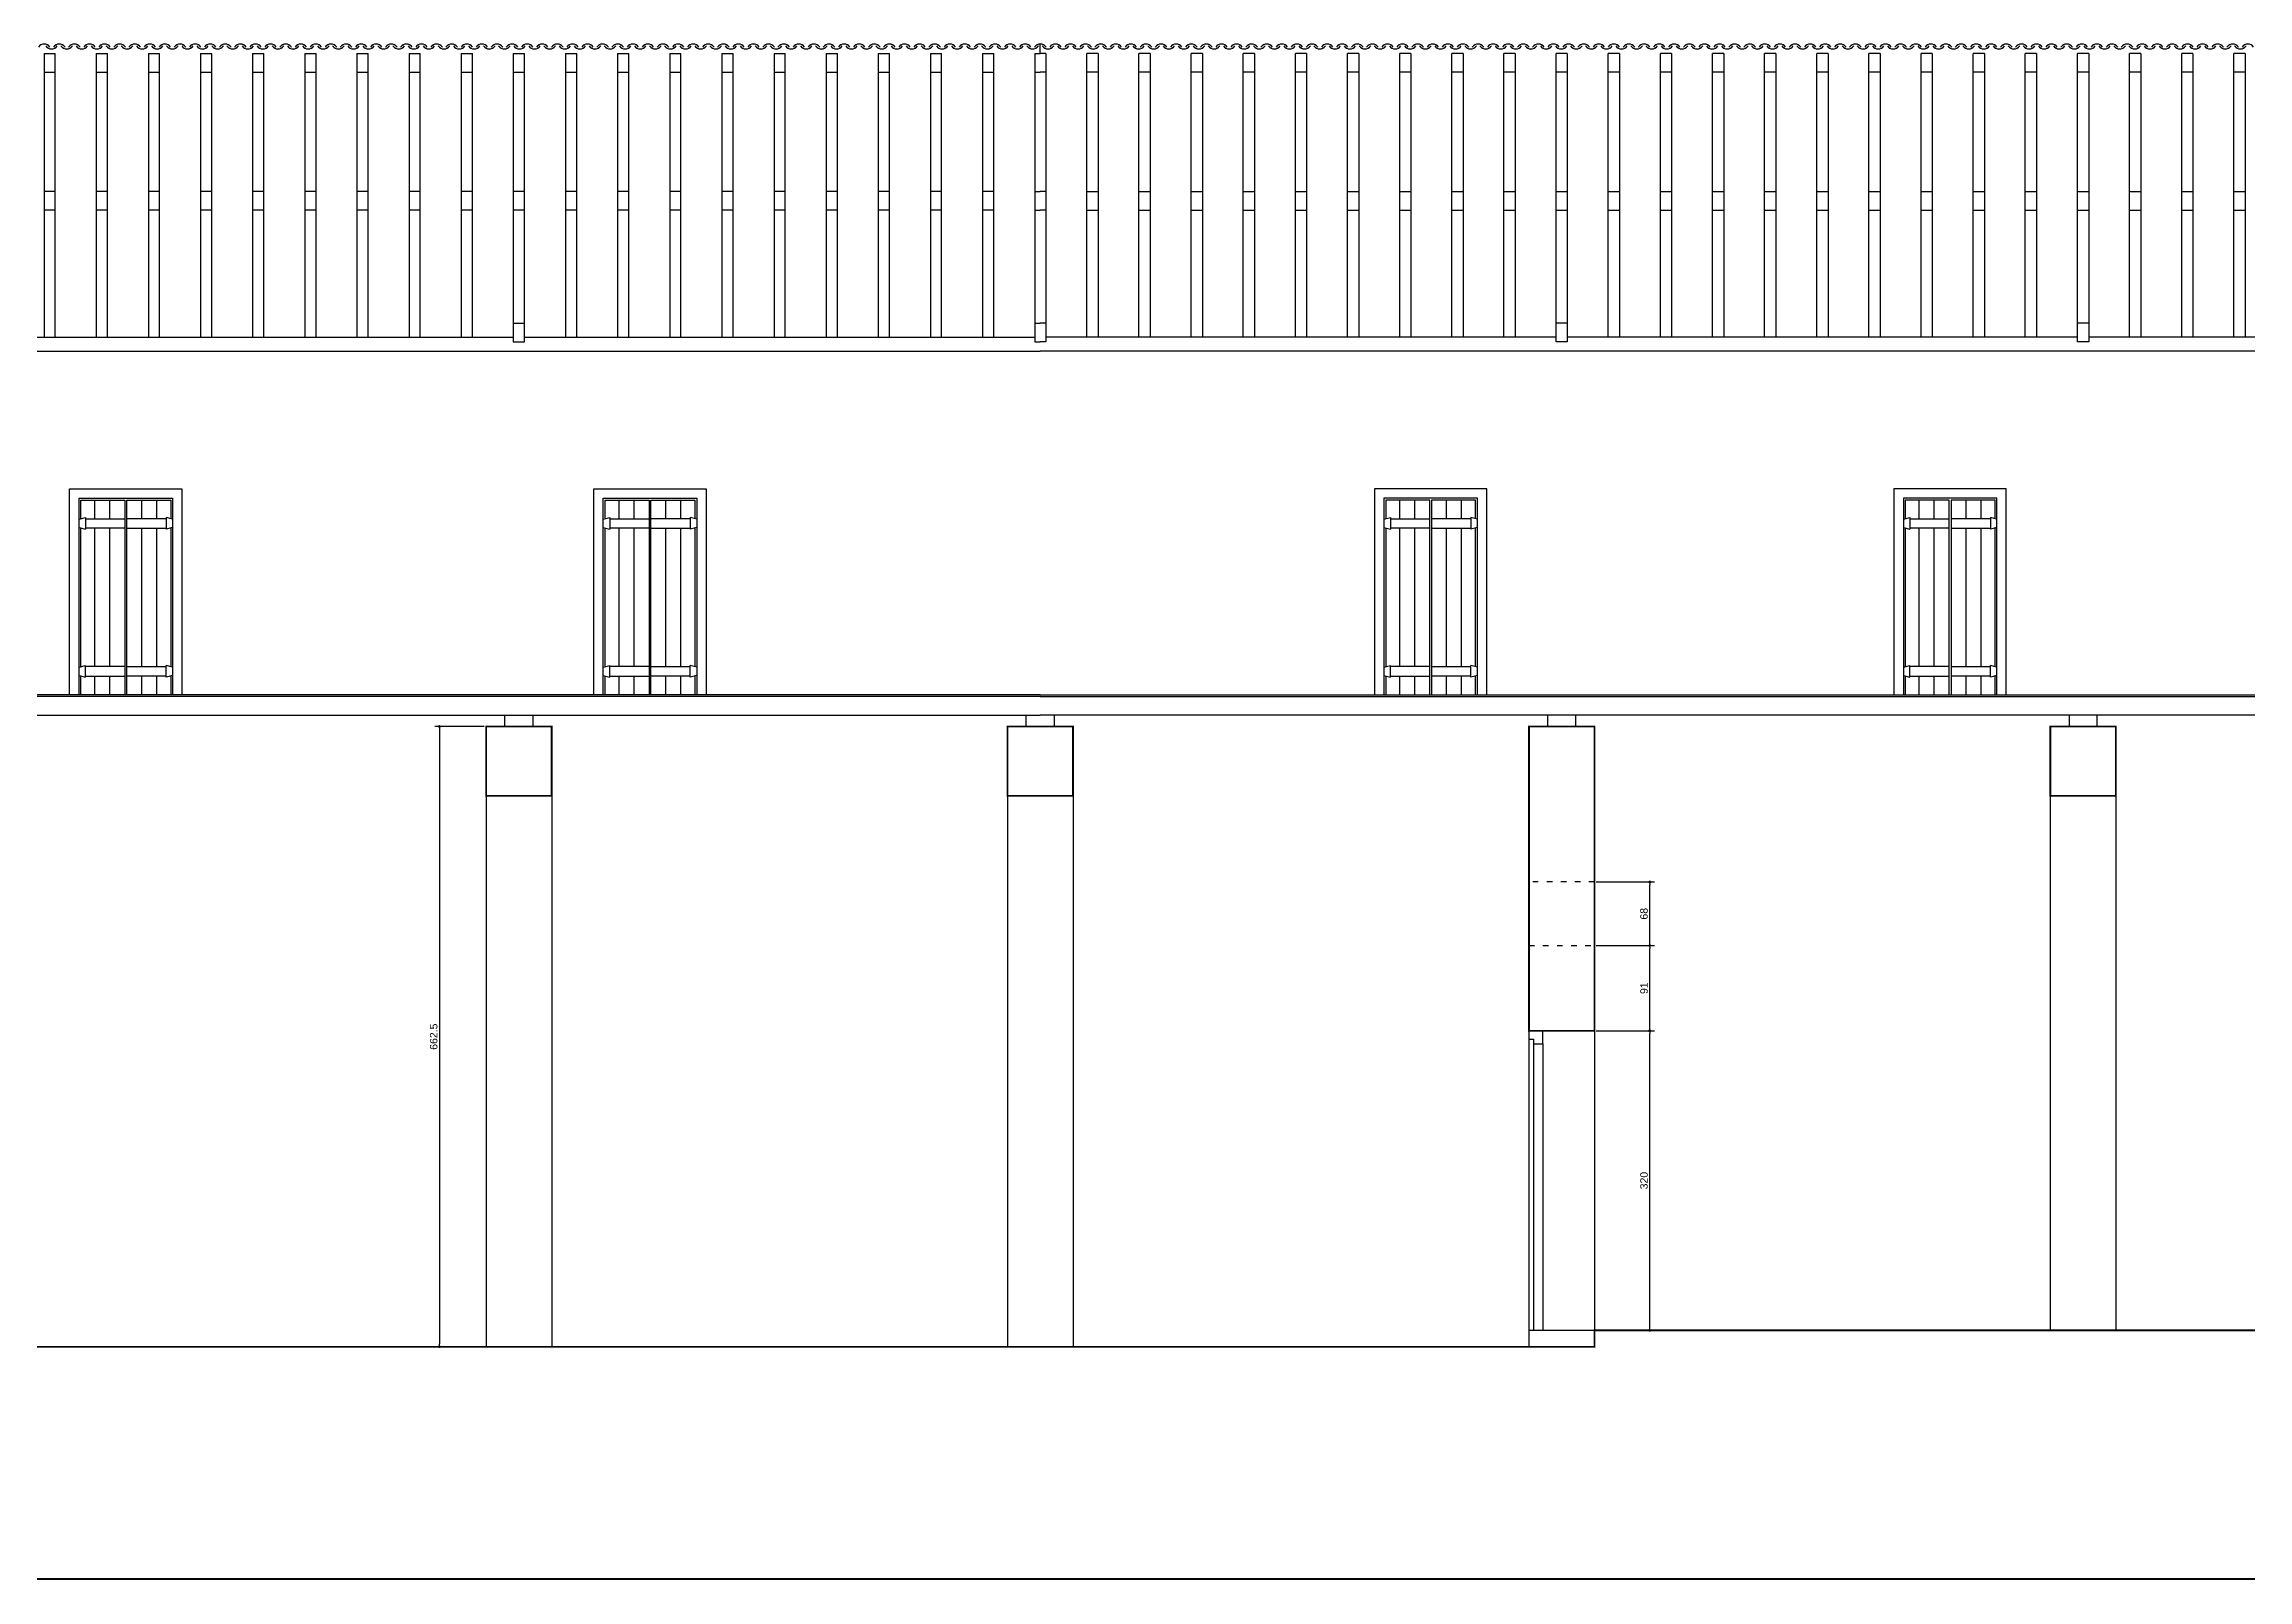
# Model space of a CAD drawing. Extents: x -6493 to 6606, y -1422 to 11651.
# Drawn here: x -3576 to -1222, y 6164 to 7804 of the extents above; entities that cross this region are included whole.
import ezdxf

# ---------------------------------------------------------------- set-up
doc = ezdxf.new("R2010")
doc.units = 0
doc.header["$PDMODE"] = 35
doc.linetypes.add('ACAD_ISO03W100', pattern=[30, 12, -18])
doc.layers.get('0').update_dxf_attribs({"linetype": 'CONTINUOUS'})
doc.layers.get('DEFPOINTS').update_dxf_attribs({"linetype": 'CONTINUOUS'})
for name, color, linetype in [('COTA', 7, 'CONTINUOUS'), ('PAREDE', 7, 'CONTINUOUS'), ('PAREDE_FINA', 7, 'CONTINUOUS')]:
    doc.layers.add(name, color=color, linetype=linetype)
doc.styles.add('TEXTO', font='ARIAL.TTF')
doc.dimstyles.new('COTA', dxfattribs={"dimtxt": 8, "dimasz": 3, "dimexe": 5, "dimexo": 2, "dimgap": 2, "dimtad": 1, "dimdec": 1, "dimdsep": 46, "dimtxsty": 'TEXTO', "dimblk1": 'DOT', "dimblk2": 'DOT', "dimsah": 1, "dimcen": 0, "dimclrd": 256, "dimclre": 256, "dimclrt": 256, "dimadec": 0, "dimazin": 0, "dimtfac": 1, "dimtdec": 4, "dimtmove": 0, "dimatfit": 3, "dimldrblk": 'DOT', "dimfxl": 1, "dimtolj": 1, "dimtzin": 0, "dimarcsym": 0})

# ---------------------------------------------------------------- blocks, each defined once
blk = doc.blocks.new('_DOT')
at = {"color": 0, "linetype": 'ByBlock'}
blk.add_line((-0.5, 0), (-1, 0), dxfattribs=at)
at = {"color": 0, "linetype": 'ByBlock', "const_width": 0.5}
blk.add_lwpolyline([(-0.25, 0, 1), (0.25, 0, 1)], format="xyb", close=True, dxfattribs=at)
blk = doc.blocks.new('*D316')
at = {"layer": 'COTA', "lineweight": -2}
for p, q in [((-3106, 7075.5), (-3158.9, 7075.5)), ((-3153.9, 7072.5), (-3153.9, 6416)), ((-3106, 6413), (-3158.9, 6413))]:
    blk.add_line(p, q, dxfattribs=at)
at = {"layer": 'DEFPOINTS', "color": 0}
for p in [(-3104, 7075.5), (-3153.9, 6413), (-3104, 6413)]:
    blk.add_point(p, dxfattribs=at)
at = {"layer": 'COTA', "lineweight": -2, "xscale": 3, "yscale": 3, "zscale": 3}
for p, rotation in [((-3153.9, 7075.5), 90), ((-3153.9, 6413), 270)]:
    blk.add_blockref('_DOT', p, dxfattribs=dict(at, rotation=rotation))
at = {"layer": 'COTA', "insert": (-3160, 6744.2), "char_height": 8, "attachment_point": 5, "rotation": 90, "style": 'TEXTO'}
blk.add_mtext('\\A1;662.5', dxfattribs=at)
blk = doc.blocks.new('*D329')
at = {"layer": 'COTA', "lineweight": -2}
for p, q in [((-1918, 6750.5), (-1855.9, 6750.5)), ((-1860.9, 6433.5), (-1860.9, 6747.5)), ((-1918, 6430.5), (-1855.9, 6430.5))]:
    blk.add_line(p, q, dxfattribs=at)
at = {"layer": 'DEFPOINTS', "color": 0}
for p in [(-1920, 6750.5), (-1860.9, 6750.5), (-1920, 6430.5)]:
    blk.add_point(p, dxfattribs=at)
at = {"layer": 'COTA', "lineweight": -2, "xscale": 3, "yscale": 3, "zscale": 3}
for p, rotation in [((-1860.9, 6750.5), 90), ((-1860.9, 6430.5), 270)]:
    blk.add_blockref('_DOT', p, dxfattribs=dict(at, rotation=rotation))
at = {"layer": 'COTA', "insert": (-1867, 6590.5), "char_height": 8, "attachment_point": 5, "rotation": 90, "style": 'TEXTO'}
blk.add_mtext('\\A1;320', dxfattribs=at)
blk = doc.blocks.new('*D330')
at = {"layer": 'COTA', "lineweight": -2}
for p, q in [((-1918, 6841.5), (-1855.9, 6841.5)), ((-1860.9, 6753.5), (-1860.9, 6838.5)), ((-1918, 6750.5), (-1855.9, 6750.5))]:
    blk.add_line(p, q, dxfattribs=at)
at = {"layer": 'DEFPOINTS', "color": 0}
for p in [(-1920, 6841.5), (-1860.9, 6841.5), (-1920, 6750.5)]:
    blk.add_point(p, dxfattribs=at)
at = {"layer": 'COTA', "lineweight": -2, "xscale": 3, "yscale": 3, "zscale": 3}
for p, rotation in [((-1860.9, 6841.5), 90), ((-1860.9, 6750.5), 270)]:
    blk.add_blockref('_DOT', p, dxfattribs=dict(at, rotation=rotation))
at = {"layer": 'COTA', "insert": (-1867, 6796), "char_height": 8, "attachment_point": 5, "rotation": 90, "style": 'TEXTO'}
blk.add_mtext('\\A1;91', dxfattribs=at)
blk = doc.blocks.new('*D331')
at = {"layer": 'COTA', "lineweight": -2}
for p, q in [((-1918, 6909.5), (-1855.9, 6909.5)), ((-1860.9, 6844.5), (-1860.9, 6906.5)), ((-1918, 6841.5), (-1855.9, 6841.5))]:
    blk.add_line(p, q, dxfattribs=at)
at = {"layer": 'DEFPOINTS', "color": 0}
for p in [(-1920, 6909.5), (-1860.9, 6909.5), (-1920, 6841.5)]:
    blk.add_point(p, dxfattribs=at)
at = {"layer": 'COTA', "lineweight": -2, "xscale": 3, "yscale": 3, "zscale": 3}
for p, rotation in [((-1860.9, 6909.5), 90), ((-1860.9, 6841.5), 270)]:
    blk.add_blockref('_DOT', p, dxfattribs=dict(at, rotation=rotation))
at = {"layer": 'COTA', "insert": (-1867, 6875.5), "char_height": 8, "attachment_point": 5, "rotation": 90, "style": 'TEXTO'}
blk.add_mtext('\\A1;68', dxfattribs=at)

msp = doc.modelspace()

# ---------------------------------------------------------------- linework, layer by layer
at = {"layer": 'PAREDE', "const_width": 2}
for points in [[(-3033.97, 7001.47), (-3103.97, 7001.47), (-3103.97, 7075.47), (-3033.97, 7075.47)], [(-1989.97, 6750.47), (-1919.97, 6750.47), (-1919.97, 7075.47), (-1989.97, 7075.47)], [(-1432.97, 7001.47), (-1362.97, 7001.47), (-1362.97, 7075.47), (-1432.97, 7075.47)]]:
    msp.add_lwpolyline(points, close=True, dxfattribs=at)
for points in [[(-2511.97, 7001.47), (-2546.97, 7001.47), (-2546.97, 7075.47), (-2511.97, 7075.47)], [(-2511.97, 7001.47), (-2476.97, 7001.47), (-2476.97, 7075.47), (-2511.97, 7075.47)], [(-2511.97, 6412.97), (-3590.97, 6412.97), (-3590.97, 6425.47), (-4704.97, 6425.47), (-4704.97, 6434.97), (-5261.97, 6434.97)]]:
    msp.add_lwpolyline(points, dxfattribs=at)
at = {"layer": 'PAREDE'}
for points in [[(-5903.97, 6746.97, 2, 2, 0), (-6111.14, 6746.97, 2, 2, 0), (-6111.14, 6164.94, 2, 2, 0), (-4818.97, 6164.94, 2, 2, 0), (1138.25, 6164.94, 2, 2, 0), (1138.25, 6550.55, 2, 2, 0), (1020.03, 6550.55, 0, 0, 0)], [(-2511.97, 6412.97, 2, 2, 0), (-1919.97, 6412.97, 2, 2, 0), (-1919.97, 6430.47, 2, 2, 0), (-318.97, 6430.47, 0, 0, 0)]]:
    msp.add_lwpolyline(points, format="xyseb", dxfattribs=at)
at = {"layer": 'PAREDE_FINA'}
for points in [[(-3576.27, 7794.47), (-3576.27, 7491.47)], [(-3576.27, 7794.47), (-3564.27, 7794.47)], [(-3564.27, 7491.47), (-3564.27, 7794.47)], [(-3520.57, 7794.47), (-3520.57, 7491.47)], [(-3520.57, 7794.47), (-3508.57, 7794.47)], [(-3508.57, 7491.47), (-3508.57, 7794.47)], [(-3464.87, 7794.47), (-3464.87, 7491.47)], [(-3464.87, 7794.47), (-3452.87, 7794.47)], [(-3452.87, 7491.47), (-3452.87, 7794.47)], [(-3409.17, 7794.47), (-3409.17, 7491.47)], [(-3409.17, 7794.47), (-3397.17, 7794.47)], [(-3397.17, 7491.47), (-3397.17, 7794.47)], [(-3353.47, 7794.47), (-3353.47, 7491.47)], [(-3353.47, 7794.47), (-3341.47, 7794.47)], [(-3341.47, 7491.47), (-3341.47, 7794.47)], [(-3297.77, 7794.47), (-3297.77, 7491.47)], [(-3297.77, 7794.47), (-3285.77, 7794.47)], [(-3285.77, 7491.47), (-3285.77, 7794.47)], [(-3242.07, 7794.47), (-3242.07, 7491.47)], [(-3242.07, 7794.47), (-3230.07, 7794.47)], [(-3230.07, 7491.47), (-3230.07, 7794.47)], [(-3186.37, 7794.47), (-3186.37, 7491.47)], [(-3186.37, 7794.47), (-3174.37, 7794.47)], [(-3174.37, 7491.47), (-3174.37, 7794.47)], [(-3130.67, 7794.47), (-3130.67, 7491.47)], [(-3130.67, 7794.47), (-3118.67, 7794.47)], [(-3118.67, 7491.47), (-3118.67, 7794.47)], [(-3074.97, 7794.47), (-3074.97, 7486.47)], [(-3074.97, 7794.47), (-3062.97, 7794.47)], [(-3062.97, 7486.47), (-3062.97, 7794.47)], [(-3019.27, 7794.47), (-3019.27, 7491.47)], [(-3019.27, 7794.47), (-3007.27, 7794.47)], [(-3007.27, 7491.47), (-3007.27, 7794.47)], [(-2963.57, 7794.47), (-2963.57, 7491.47)], [(-2963.57, 7794.47), (-2951.57, 7794.47)], [(-2951.57, 7491.47), (-2951.57, 7794.47)], [(-2907.87, 7794.47), (-2907.87, 7491.47)], [(-2907.87, 7794.47), (-2895.87, 7794.47)], [(-2895.87, 7491.47), (-2895.87, 7794.47)], [(-2852.17, 7794.47), (-2852.17, 7491.47)], [(-2852.17, 7794.47), (-2840.17, 7794.47)], [(-2840.17, 7491.47), (-2840.17, 7794.47)], [(-2796.47, 7794.47), (-2796.47, 7491.47)], [(-2796.47, 7794.47), (-2784.47, 7794.47)], [(-2784.47, 7491.47), (-2784.47, 7794.47)], [(-2740.77, 7794.47), (-2740.77, 7491.47)], [(-2740.77, 7794.47), (-2728.77, 7794.47)], [(-2728.77, 7491.47), (-2728.77, 7794.47)], [(-2685.07, 7794.47), (-2685.07, 7491.47)], [(-2685.07, 7794.47), (-2673.07, 7794.47)], [(-2673.07, 7491.47), (-2673.07, 7794.47)], [(-2629.37, 7794.47), (-2629.37, 7491.47)], [(-2629.37, 7794.47), (-2617.37, 7794.47)], [(-2617.37, 7491.47), (-2617.37, 7794.47)], [(-2573.67, 7794.47), (-2573.67, 7491.47)], [(-2573.67, 7794.47), (-2561.67, 7794.47)], [(-2561.67, 7491.47), (-2561.67, 7794.47)], [(-2517.97, 7794.47), (-2517.97, 7486.47)], [(-2517.97, 7794.47), (-2511.97, 7794.47)], [(-2511.97, 7794.47), (-2511.97, 7804.47)], [(-2511.97, 7794.47), (-2511.97, 7804.47)], [(-2505.97, 7794.47), (-2511.97, 7794.47)], [(-2505.97, 7794.47), (-2505.97, 7486.47)], [(-2462.27, 7491.47), (-2462.27, 7794.47)], [(-2450.27, 7794.47), (-2462.27, 7794.47)], [(-2450.27, 7794.47), (-2450.27, 7491.47)], [(-2406.57, 7491.47), (-2406.57, 7794.47)], [(-2394.57, 7794.47), (-2406.57, 7794.47)], [(-2394.57, 7794.47), (-2394.57, 7491.47)], [(-2350.87, 7491.47), (-2350.87, 7794.47)], [(-2338.87, 7794.47), (-2350.87, 7794.47)], [(-2338.87, 7794.47), (-2338.87, 7491.47)], [(-2295.17, 7491.47), (-2295.17, 7794.47)], [(-2283.17, 7794.47), (-2295.17, 7794.47)], [(-2283.17, 7794.47), (-2283.17, 7491.47)], [(-2239.47, 7491.47), (-2239.47, 7794.47)], [(-2227.47, 7794.47), (-2239.47, 7794.47)], [(-2227.47, 7794.47), (-2227.47, 7491.47)], [(-2183.77, 7491.47), (-2183.77, 7794.47)], [(-2171.77, 7794.47), (-2183.77, 7794.47)], [(-2171.77, 7794.47), (-2171.77, 7491.47)], [(-2128.07, 7491.47), (-2128.07, 7794.47)], [(-2116.07, 7794.47), (-2128.07, 7794.47)], [(-2116.07, 7794.47), (-2116.07, 7491.47)], [(-2072.37, 7491.47), (-2072.37, 7794.47)], [(-2060.37, 7794.47), (-2072.37, 7794.47)], [(-2060.37, 7794.47), (-2060.37, 7491.47)], [(-2016.67, 7491.47), (-2016.67, 7794.47)], [(-2004.67, 7794.47), (-2016.67, 7794.47)], [(-2004.67, 7794.47), (-2004.67, 7491.47)], [(-1960.97, 7486.47), (-1960.97, 7794.47)], [(-1948.97, 7794.47), (-1960.97, 7794.47)], [(-1948.97, 7794.47), (-1948.97, 7486.47)], [(-1905.27, 7491.47), (-1905.27, 7794.47)], [(-1893.27, 7794.47), (-1905.27, 7794.47)], [(-1893.27, 7794.47), (-1893.27, 7491.47)], [(-1849.57, 7491.47), (-1849.57, 7794.47)], [(-1837.57, 7794.47), (-1849.57, 7794.47)], [(-1837.57, 7794.47), (-1837.57, 7491.47)], [(-1781.87, 7794.47), (-1793.87, 7794.47)], [(-1793.87, 7491.47), (-1793.87, 7794.47)], [(-1781.87, 7794.47), (-1781.87, 7491.47)], [(-1738.17, 7491.47), (-1738.17, 7794.47)], [(-1726.17, 7794.47), (-1738.17, 7794.47)], [(-1726.17, 7794.47), (-1726.17, 7491.47)], [(-1682.47, 7491.47), (-1682.47, 7794.47)], [(-1670.47, 7794.47), (-1682.47, 7794.47)], [(-1670.47, 7794.47), (-1670.47, 7491.47)], [(-1626.77, 7491.47), (-1626.77, 7794.47)], [(-1614.77, 7794.47), (-1626.77, 7794.47)], [(-1614.77, 7794.47), (-1614.77, 7491.47)], [(-1571.07, 7491.47), (-1571.07, 7794.47)], [(-1559.07, 7794.47), (-1571.07, 7794.47)], [(-1559.07, 7794.47), (-1559.07, 7491.47)], [(-1515.37, 7491.47), (-1515.37, 7794.47)], [(-1503.37, 7794.47), (-1515.37, 7794.47)], [(-1503.37, 7794.47), (-1503.37, 7491.47)], [(-1459.67, 7491.47), (-1459.67, 7794.47)], [(-1447.67, 7794.47), (-1459.67, 7794.47)], [(-1447.67, 7794.47), (-1447.67, 7491.47)], [(-1403.97, 7486.47), (-1403.97, 7794.47)], [(-1391.97, 7794.47), (-1403.97, 7794.47)], [(-1391.97, 7794.47), (-1391.97, 7486.47)], [(-1348.27, 7491.47), (-1348.27, 7794.47)], [(-1336.27, 7794.47), (-1348.27, 7794.47)], [(-1336.27, 7794.47), (-1336.27, 7491.47)], [(-1292.57, 7491.47), (-1292.57, 7794.47)], [(-1280.57, 7794.47), (-1292.57, 7794.47)], [(-1280.57, 7794.47), (-1280.57, 7491.47)], [(-1236.87, 7491.47), (-1236.87, 7794.47)], [(-1224.87, 7794.47), (-1236.87, 7794.47)], [(-1224.87, 7794.47), (-1224.87, 7491.47)], [(-3576.27, 7774.47), (-3564.27, 7774.47)], [(-3520.57, 7774.47), (-3508.57, 7774.47)], [(-3464.87, 7774.47), (-3452.87, 7774.47)], [(-3409.17, 7774.47), (-3397.17, 7774.47)], [(-3353.47, 7774.47), (-3341.47, 7774.47)], [(-3297.77, 7774.47), (-3285.77, 7774.47)], [(-3242.07, 7774.47), (-3230.07, 7774.47)], [(-3186.37, 7774.47), (-3174.37, 7774.47)], [(-3130.67, 7774.47), (-3118.67, 7774.47)], [(-3074.97, 7774.47), (-3062.97, 7774.47)], [(-3019.27, 7774.47), (-3007.27, 7774.47)], [(-2963.57, 7774.47), (-2951.57, 7774.47)], [(-2907.87, 7774.47), (-2895.87, 7774.47)], [(-2852.17, 7774.47), (-2840.17, 7774.47)], [(-2796.47, 7774.47), (-2784.47, 7774.47)], [(-2740.77, 7774.47), (-2728.77, 7774.47)], [(-2685.07, 7774.47), (-2673.07, 7774.47)], [(-2629.37, 7774.47), (-2617.37, 7774.47)], [(-2573.67, 7774.47), (-2561.67, 7774.47)], [(-2517.97, 7774.47), (-2511.97, 7774.47)], [(-2505.97, 7774.47), (-2511.97, 7774.47)], [(-2450.27, 7774.47), (-2462.27, 7774.47)], [(-2394.57, 7774.47), (-2406.57, 7774.47)], [(-2338.87, 7774.47), (-2350.87, 7774.47)], [(-2283.17, 7774.47), (-2295.17, 7774.47)], [(-2227.47, 7774.47), (-2239.47, 7774.47)], [(-2171.77, 7774.47), (-2183.77, 7774.47)], [(-2116.07, 7774.47), (-2128.07, 7774.47)], [(-2060.37, 7774.47), (-2072.37, 7774.47)], [(-2004.67, 7774.47), (-2016.67, 7774.47)], [(-1948.97, 7774.47), (-1960.97, 7774.47)], [(-1893.27, 7774.47), (-1905.27, 7774.47)], [(-1837.57, 7774.47), (-1849.57, 7774.47)], [(-1781.87, 7774.47), (-1793.87, 7774.47)], [(-1726.17, 7774.47), (-1738.17, 7774.47)], [(-1670.47, 7774.47), (-1682.47, 7774.47)], [(-1614.77, 7774.47), (-1626.77, 7774.47)], [(-1559.07, 7774.47), (-1571.07, 7774.47)], [(-1503.37, 7774.47), (-1515.37, 7774.47)], [(-1447.67, 7774.47), (-1459.67, 7774.47)], [(-1391.97, 7774.47), (-1403.97, 7774.47)], [(-1336.27, 7774.47), (-1348.27, 7774.47)], [(-1280.57, 7774.47), (-1292.57, 7774.47)], [(-1224.87, 7774.47), (-1236.87, 7774.47)], [(-3564.27, 7646.97), (-3576.27, 7646.97)], [(-3508.57, 7646.97), (-3520.57, 7646.97)], [(-3452.87, 7646.97), (-3464.87, 7646.97)], [(-3397.17, 7646.97), (-3409.17, 7646.97)], [(-3341.47, 7646.97), (-3353.47, 7646.97)], [(-3285.77, 7646.97), (-3297.77, 7646.97)], [(-3230.07, 7646.97), (-3242.07, 7646.97)], [(-3174.37, 7646.97), (-3186.37, 7646.97)], [(-3118.67, 7646.97), (-3130.67, 7646.97)], [(-3062.97, 7646.97), (-3074.97, 7646.97)], [(-3007.27, 7646.97), (-3019.27, 7646.97)], [(-2951.57, 7646.97), (-2963.57, 7646.97)], [(-2895.87, 7646.97), (-2907.87, 7646.97)], [(-2840.17, 7646.97), (-2852.17, 7646.97)], [(-2784.47, 7646.97), (-2796.47, 7646.97)], [(-2728.77, 7646.97), (-2740.77, 7646.97)], [(-2673.07, 7646.97), (-2685.07, 7646.97)], [(-2617.37, 7646.97), (-2629.37, 7646.97)], [(-2561.67, 7646.97), (-2573.67, 7646.97)], [(-2517.97, 7646.97), (-2511.97, 7646.97)], [(-2505.97, 7646.97), (-2511.97, 7646.97)], [(-2462.27, 7646.97), (-2450.27, 7646.97)], [(-2406.57, 7646.97), (-2394.57, 7646.97)], [(-2350.87, 7646.97), (-2338.87, 7646.97)], [(-2295.17, 7646.97), (-2283.17, 7646.97)], [(-2239.47, 7646.97), (-2227.47, 7646.97)], [(-2183.77, 7646.97), (-2171.77, 7646.97)], [(-2128.07, 7646.97), (-2116.07, 7646.97)], [(-2072.37, 7646.97), (-2060.37, 7646.97)], [(-2016.67, 7646.97), (-2004.67, 7646.97)], [(-1960.97, 7646.97), (-1948.97, 7646.97)], [(-1905.27, 7646.97), (-1893.27, 7646.97)], [(-1849.57, 7646.97), (-1837.57, 7646.97)], [(-1793.87, 7646.97), (-1781.87, 7646.97)], [(-1738.17, 7646.97), (-1726.17, 7646.97)], [(-1682.47, 7646.97), (-1670.47, 7646.97)], [(-1626.77, 7646.97), (-1614.77, 7646.97)], [(-1571.07, 7646.97), (-1559.07, 7646.97)], [(-1515.37, 7646.97), (-1503.37, 7646.97)], [(-1459.67, 7646.97), (-1447.67, 7646.97)], [(-1403.97, 7646.97), (-1391.97, 7646.97)], [(-1348.27, 7646.97), (-1336.27, 7646.97)], [(-1292.57, 7646.97), (-1280.57, 7646.97)], [(-1236.87, 7646.97), (-1224.87, 7646.97)], [(-3564.27, 7626.97), (-3576.27, 7626.97)], [(-3508.57, 7626.97), (-3520.57, 7626.97)], [(-3452.87, 7626.97), (-3464.87, 7626.97)], [(-3397.17, 7626.97), (-3409.17, 7626.97)], [(-3341.47, 7626.97), (-3353.47, 7626.97)], [(-3285.77, 7626.97), (-3297.77, 7626.97)], [(-3230.07, 7626.97), (-3242.07, 7626.97)], [(-3174.37, 7626.97), (-3186.37, 7626.97)], [(-3118.67, 7626.97), (-3130.67, 7626.97)], [(-3062.97, 7626.97), (-3074.97, 7626.97)], [(-3007.27, 7626.97), (-3019.27, 7626.97)], [(-2951.57, 7626.97), (-2963.57, 7626.97)], [(-2895.87, 7626.97), (-2907.87, 7626.97)], [(-2840.17, 7626.97), (-2852.17, 7626.97)], [(-2784.47, 7626.97), (-2796.47, 7626.97)], [(-2728.77, 7626.97), (-2740.77, 7626.97)], [(-2673.07, 7626.97), (-2685.07, 7626.97)], [(-2617.37, 7626.97), (-2629.37, 7626.97)], [(-2561.67, 7626.97), (-2573.67, 7626.97)], [(-2517.97, 7626.97), (-2511.97, 7626.97)], [(-2505.97, 7626.97), (-2511.97, 7626.97)], [(-2462.27, 7626.97), (-2450.27, 7626.97)], [(-2406.57, 7626.97), (-2394.57, 7626.97)], [(-2350.87, 7626.97), (-2338.87, 7626.97)], [(-2295.17, 7626.97), (-2283.17, 7626.97)], [(-2239.47, 7626.97), (-2227.47, 7626.97)], [(-2183.77, 7626.97), (-2171.77, 7626.97)], [(-2128.07, 7626.97), (-2116.07, 7626.97)], [(-2072.37, 7626.97), (-2060.37, 7626.97)], [(-2016.67, 7626.97), (-2004.67, 7626.97)], [(-1960.97, 7626.97), (-1948.97, 7626.97)], [(-1905.27, 7626.97), (-1893.27, 7626.97)], [(-1849.57, 7626.97), (-1837.57, 7626.97)], [(-1793.87, 7626.97), (-1781.87, 7626.97)], [(-1738.17, 7626.97), (-1726.17, 7626.97)], [(-1682.47, 7626.97), (-1670.47, 7626.97)], [(-1626.77, 7626.97), (-1614.77, 7626.97)], [(-1571.07, 7626.97), (-1559.07, 7626.97)], [(-1515.37, 7626.97), (-1503.37, 7626.97)], [(-1459.67, 7626.97), (-1447.67, 7626.97)], [(-1403.97, 7626.97), (-1391.97, 7626.97)], [(-1348.27, 7626.97), (-1336.27, 7626.97)], [(-1292.57, 7626.97), (-1280.57, 7626.97)], [(-1236.87, 7626.97), (-1224.87, 7626.97)], [(-3619.97, 7491.47), (-3074.97, 7491.47)], [(-3074.97, 7506.47), (-3062.97, 7506.47)], [(-3062.97, 7491.47), (-2517.97, 7491.47)], [(-2517.97, 7506.47), (-2511.97, 7506.47)], [(-2505.97, 7506.47), (-2511.97, 7506.47)], [(-1960.97, 7491.47), (-2505.97, 7491.47)], [(-1948.97, 7506.47), (-1960.97, 7506.47)], [(-1403.97, 7491.47), (-1948.97, 7491.47)], [(-1391.97, 7506.47), (-1403.97, 7506.47)], [(-846.97, 7491.47), (-1391.97, 7491.47)], [(-5803.97, 7476.47), (-2511.97, 7476.47)], [(-3074.97, 7486.47), (-3062.97, 7486.47)], [(-2517.97, 7486.47), (-2511.97, 7486.47)], [(-2505.97, 7486.47), (-2511.97, 7486.47)], [(780.03, 7476.47), (-2511.97, 7476.47)], [(-1948.97, 7486.47), (-1960.97, 7486.47)], [(-1391.97, 7486.47), (-1403.97, 7486.47)], [(-3548.97, 7109.47), (-3548.97, 7329.47), (-3428.97, 7329.47), (-3428.97, 7109.47)], [(-2988.97, 7109.47), (-2988.97, 7329.47), (-2868.97, 7329.47), (-2868.97, 7109.47)], [(-2034.97, 7109.47), (-2034.97, 7329.47), (-2154.97, 7329.47), (-2154.97, 7109.47)], [(-1479.97, 7109.47), (-1479.97, 7329.47), (-1599.97, 7329.47), (-1599.97, 7109.47)], [(-3538.97, 7109.47), (-3538.97, 7319.47), (-3438.97, 7319.47), (-3438.97, 7109.47)], [(-3538.97, 7296.94), (-3531.97, 7298.77)], [(-3536.97, 7297.47), (-3536.97, 7317.47), (-3489.97, 7317.47)], [(-3531.97, 7298.77), (-3531.97, 7286.16)], [(-3521.97, 7297.47), (-3521.97, 7317.47)], [(-3505.97, 7297.47), (-3505.97, 7317.47)], [(-3489.97, 7317.47), (-3489.97, 7109.47)], [(-3487.97, 7109.47), (-3487.97, 7317.47)], [(-3487.97, 7317.47), (-3440.97, 7317.47), (-3440.97, 7297.47)], [(-3471.97, 7297.47), (-3471.97, 7317.47)], [(-3455.97, 7297.47), (-3455.97, 7317.47)], [(-3445.97, 7298.77), (-3445.97, 7286.16)], [(-3438.97, 7296.94), (-3445.97, 7298.77)], [(-2978.97, 7109.47), (-2978.97, 7319.47), (-2878.97, 7319.47), (-2878.97, 7109.47)], [(-2978.97, 7296.94), (-2971.97, 7298.77)], [(-2976.97, 7297.47), (-2976.97, 7317.47), (-2929.97, 7317.47)], [(-2971.97, 7298.77), (-2971.97, 7286.16)], [(-2961.97, 7297.47), (-2961.97, 7317.47)], [(-2945.97, 7297.47), (-2945.97, 7317.47)], [(-2929.97, 7317.47), (-2929.97, 7109.47)], [(-2927.97, 7109.47), (-2927.97, 7317.47)], [(-2927.97, 7317.47), (-2880.97, 7317.47), (-2880.97, 7297.47)], [(-2911.97, 7297.47), (-2911.97, 7317.47)], [(-2895.97, 7297.47), (-2895.97, 7317.47)], [(-2878.97, 7296.94), (-2885.97, 7298.77)], [(-2885.97, 7298.77), (-2885.97, 7286.16)], [(-2044.97, 7109.47), (-2044.97, 7319.47), (-2144.97, 7319.47), (-2144.97, 7109.47)], [(-2144.97, 7296.94), (-2137.97, 7298.77)], [(-2095.97, 7317.47), (-2142.97, 7317.47), (-2142.97, 7297.47)], [(-2137.97, 7298.77), (-2137.97, 7286.16)], [(-2127.97, 7297.47), (-2127.97, 7317.47)], [(-2111.97, 7297.47), (-2111.97, 7317.47)], [(-2095.97, 7109.47), (-2095.97, 7317.47)], [(-2046.97, 7297.47), (-2046.97, 7317.47), (-2093.97, 7317.47)], [(-2093.97, 7317.47), (-2093.97, 7109.47)], [(-2077.97, 7297.47), (-2077.97, 7317.47)], [(-2061.97, 7297.47), (-2061.97, 7317.47)], [(-2044.97, 7296.94), (-2051.97, 7298.77)], [(-2051.97, 7298.77), (-2051.97, 7286.16)], [(-1489.97, 7109.47), (-1489.97, 7319.47), (-1589.97, 7319.47), (-1589.97, 7109.47)], [(-1589.97, 7296.94), (-1582.97, 7298.77)], [(-1540.97, 7317.47), (-1587.97, 7317.47), (-1587.97, 7297.47)], [(-1582.97, 7298.77), (-1582.97, 7286.16)], [(-1572.97, 7297.47), (-1572.97, 7317.47)], [(-1556.97, 7297.47), (-1556.97, 7317.47)], [(-1540.97, 7109.47), (-1540.97, 7317.47)], [(-1491.97, 7297.47), (-1491.97, 7317.47), (-1538.97, 7317.47)], [(-1538.97, 7317.47), (-1538.97, 7109.47)], [(-1522.97, 7297.47), (-1522.97, 7317.47)], [(-1506.97, 7297.47), (-1506.97, 7317.47)], [(-1496.97, 7298.77), (-1496.97, 7286.16)], [(-1489.97, 7296.94), (-1496.97, 7298.77)], [(-3538.97, 7287.99), (-3531.97, 7286.16)], [(-3536.97, 7139.47), (-3536.97, 7287.47)], [(-3531.97, 7297.47), (-3489.97, 7297.47)], [(-3489.97, 7287.47), (-3531.97, 7287.47)], [(-3521.97, 7139.47), (-3521.97, 7287.47)], [(-3505.97, 7139.47), (-3505.97, 7287.47)], [(-3445.97, 7297.47), (-3487.97, 7297.47)], [(-3487.97, 7287.47), (-3445.97, 7287.47)], [(-3471.97, 7139.47), (-3471.97, 7287.47)], [(-3455.97, 7139.47), (-3455.97, 7287.47)], [(-3438.97, 7287.99), (-3445.97, 7286.16)], [(-3440.97, 7287.47), (-3440.97, 7139.47)], [(-2978.97, 7287.99), (-2971.97, 7286.16)], [(-2976.97, 7139.47), (-2976.97, 7287.47)], [(-2971.97, 7297.47), (-2929.97, 7297.47)], [(-2929.97, 7287.47), (-2971.97, 7287.47)], [(-2961.97, 7139.47), (-2961.97, 7287.47)], [(-2945.97, 7139.47), (-2945.97, 7287.47)], [(-2885.97, 7297.47), (-2927.97, 7297.47)], [(-2927.97, 7287.47), (-2885.97, 7287.47)], [(-2911.97, 7139.47), (-2911.97, 7287.47)], [(-2895.97, 7139.47), (-2895.97, 7287.47)], [(-2878.97, 7287.99), (-2885.97, 7286.16)], [(-2880.97, 7287.47), (-2880.97, 7139.47)], [(-2144.97, 7287.99), (-2137.97, 7286.16)], [(-2142.97, 7287.47), (-2142.97, 7139.47)], [(-2137.97, 7297.47), (-2095.97, 7297.47)], [(-2095.97, 7287.47), (-2137.97, 7287.47)], [(-2127.97, 7139.47), (-2127.97, 7287.47)], [(-2111.97, 7139.47), (-2111.97, 7287.47)], [(-2051.97, 7297.47), (-2093.97, 7297.47)], [(-2093.97, 7287.47), (-2051.97, 7287.47)], [(-2077.97, 7139.47), (-2077.97, 7287.47)], [(-2061.97, 7139.47), (-2061.97, 7287.47)], [(-2044.97, 7287.99), (-2051.97, 7286.16)], [(-2046.97, 7139.47), (-2046.97, 7287.47)], [(-1589.97, 7287.99), (-1582.97, 7286.16)], [(-1587.97, 7287.47), (-1587.97, 7139.47)], [(-1582.97, 7297.47), (-1540.97, 7297.47)], [(-1540.97, 7287.47), (-1582.97, 7287.47)], [(-1572.97, 7139.47), (-1572.97, 7287.47)], [(-1556.97, 7139.47), (-1556.97, 7287.47)], [(-1496.97, 7297.47), (-1538.97, 7297.47)], [(-1538.97, 7287.47), (-1496.97, 7287.47)], [(-1522.97, 7139.47), (-1522.97, 7287.47)], [(-1506.97, 7139.47), (-1506.97, 7287.47)], [(-1489.97, 7287.99), (-1496.97, 7286.16)], [(-1491.97, 7139.47), (-1491.97, 7287.47)], [(-3538.97, 7138.94), (-3531.97, 7140.77)], [(-3531.97, 7128.16), (-3531.97, 7140.77)], [(-3489.97, 7139.47), (-3531.97, 7139.47)], [(-3487.97, 7139.47), (-3445.97, 7139.47)], [(-3438.97, 7138.94), (-3445.97, 7140.77)], [(-3445.97, 7128.16), (-3445.97, 7140.77)], [(-2978.97, 7138.94), (-2971.97, 7140.77)], [(-2971.97, 7128.16), (-2971.97, 7140.77)], [(-2929.97, 7139.47), (-2971.97, 7139.47)], [(-2927.97, 7139.47), (-2885.97, 7139.47)], [(-2885.97, 7128.16), (-2885.97, 7140.77)], [(-2878.97, 7138.94), (-2885.97, 7140.77)], [(-2144.97, 7138.94), (-2137.97, 7140.77)], [(-2137.97, 7128.16), (-2137.97, 7140.77)], [(-2095.97, 7139.47), (-2137.97, 7139.47)], [(-2093.97, 7139.47), (-2051.97, 7139.47)], [(-2051.97, 7128.16), (-2051.97, 7140.77)], [(-2044.97, 7138.94), (-2051.97, 7140.77)], [(-1589.97, 7138.94), (-1582.97, 7140.77)], [(-1582.97, 7128.16), (-1582.97, 7140.77)], [(-1540.97, 7139.47), (-1582.97, 7139.47)], [(-1538.97, 7139.47), (-1496.97, 7139.47)], [(-1489.97, 7138.94), (-1496.97, 7140.77)], [(-1496.97, 7128.16), (-1496.97, 7140.77)], [(-3538.97, 7129.99), (-3531.97, 7128.16)], [(-3536.97, 7109.47), (-3536.97, 7129.47)], [(-3531.97, 7129.47), (-3489.97, 7129.47)], [(-3521.97, 7109.47), (-3521.97, 7129.47)], [(-3505.97, 7109.47), (-3505.97, 7129.47)], [(-3445.97, 7129.47), (-3487.97, 7129.47)], [(-3471.97, 7109.47), (-3471.97, 7129.47)], [(-3455.97, 7109.47), (-3455.97, 7129.47)], [(-3438.97, 7129.99), (-3445.97, 7128.16)], [(-3440.97, 7129.47), (-3440.97, 7109.47)], [(-2978.97, 7129.99), (-2971.97, 7128.16)], [(-2976.97, 7109.47), (-2976.97, 7129.47)], [(-2971.97, 7129.47), (-2929.97, 7129.47)], [(-2961.97, 7109.47), (-2961.97, 7129.47)], [(-2945.97, 7109.47), (-2945.97, 7129.47)], [(-2885.97, 7129.47), (-2927.97, 7129.47)], [(-2911.97, 7109.47), (-2911.97, 7129.47)], [(-2895.97, 7109.47), (-2895.97, 7129.47)], [(-2878.97, 7129.99), (-2885.97, 7128.16)], [(-2880.97, 7129.47), (-2880.97, 7109.47)], [(-2144.97, 7129.99), (-2137.97, 7128.16)], [(-2142.97, 7129.47), (-2142.97, 7109.47)], [(-2137.97, 7129.47), (-2095.97, 7129.47)], [(-2127.97, 7109.47), (-2127.97, 7129.47)], [(-2111.97, 7109.47), (-2111.97, 7129.47)], [(-2051.97, 7129.47), (-2093.97, 7129.47)], [(-2077.97, 7109.47), (-2077.97, 7129.47)], [(-2061.97, 7109.47), (-2061.97, 7129.47)], [(-2044.97, 7129.99), (-2051.97, 7128.16)], [(-2046.97, 7109.47), (-2046.97, 7129.47)], [(-1589.97, 7129.99), (-1582.97, 7128.16)], [(-1587.97, 7129.47), (-1587.97, 7109.47)], [(-1582.97, 7129.47), (-1540.97, 7129.47)], [(-1572.97, 7109.47), (-1572.97, 7129.47)], [(-1556.97, 7109.47), (-1556.97, 7129.47)], [(-1496.97, 7129.47), (-1538.97, 7129.47)], [(-1522.97, 7109.47), (-1522.97, 7129.47)], [(-1506.97, 7109.47), (-1506.97, 7129.47)], [(-1489.97, 7129.99), (-1496.97, 7128.16)], [(-1491.97, 7109.47), (-1491.97, 7129.47)], [(-2511.97, 7109.47), (-5803.97, 7109.47)], [(-2511.97, 7107.47), (-5803.97, 7107.47)], [(-5803.97, 7087.47), (-2511.97, 7087.47)], [(-3083.97, 7075.47), (-3083.97, 7087.47)], [(-3053.97, 7087.47), (-3053.97, 7075.47)], [(-2526.97, 7075.47), (-2526.97, 7087.47)], [(-2511.97, 7109.47), (780.03, 7109.47)], [(-2511.97, 7107.47), (780.03, 7107.47)], [(780.03, 7087.47), (-2511.97, 7087.47)], [(-2496.97, 7075.47), (-2496.97, 7087.47)], [(-1969.97, 7087.47), (-1969.97, 7075.47)], [(-1939.97, 7075.47), (-1939.97, 7087.47)], [(-1412.97, 7087.47), (-1412.97, 7075.47)], [(-1382.97, 7075.47), (-1382.97, 7087.47)], [(-3103.97, 7001.47), (-3103.97, 6412.97)], [(-3033.97, 7001.47), (-3033.97, 6412.97)], [(-2546.97, 7001.47), (-2546.97, 6412.97)], [(-2476.97, 7001.47), (-2476.97, 6412.97)], [(-1432.97, 7001.47), (-1432.97, 6430.47)], [(-1362.97, 7001.47), (-1362.97, 6430.47)], [(-1989.97, 6750.47), (-1989.97, 6430.47)], [(-1989.97, 6741.47), (-1984.97, 6741.47), (-1984.97, 6736.47), (-1974.97, 6736.47), (-1974.97, 6750.47)], [(-1984.97, 6736.47), (-1984.97, 6430.47)], [(-1974.97, 6736.47), (-1974.97, 6430.47)], [(-1919.97, 6750.47), (-1919.97, 6430.47)], [(-1919.97, 6430.47), (-1989.97, 6430.47), (-1989.97, 6412.97)]]:
    msp.add_lwpolyline(points, dxfattribs=at)
at = {"layer": 'PAREDE_FINA', "linetype": 'ACAD_ISO03W100', "ltscale": 0.5}
for points in [[(-1919.97, 6909.47), (-1989.97, 6909.47)], [(-1989.97, 6841.47), (-1919.97, 6841.47)]]:
    msp.add_lwpolyline(points, dxfattribs=at)
at = {"layer": 'PAREDE_FINA'}
for centre, start, end in [((-3576.18, 7796.97), 35.09066, 144.90934), ((-3568.26, 7806.81), 215.09066, 324.90934), ((-3560.06, 7796.97), 35.09066, 144.90934), ((-3552.14, 7806.81), 215.09066, 324.90934), ((-3543.93, 7796.97), 35.09066, 144.90934), ((-3536.01, 7806.81), 215.09066, 324.90934), ((-3527.81, 7796.97), 35.09066, 144.90934), ((-3519.89, 7806.81), 215.09066, 324.90934), ((-3511.69, 7796.97), 35.09066, 144.90934), ((-3503.77, 7806.81), 215.09066, 324.90934), ((-3495.56, 7796.97), 35.09066, 144.90934), ((-3487.64, 7806.81), 215.09066, 324.90934), ((-3479.44, 7796.97), 35.09066, 144.90934), ((-3471.52, 7806.81), 215.09066, 324.90934), ((-3463.31, 7796.97), 35.09066, 144.90934), ((-3455.39, 7806.81), 215.09066, 324.90934), ((-3447.19, 7796.97), 35.09066, 144.90934), ((-3439.27, 7806.81), 215.09066, 324.90934), ((-3431.06, 7796.97), 35.09066, 144.90934), ((-3423.14, 7806.81), 215.09066, 324.90934), ((-3414.94, 7796.97), 35.09066, 144.90934), ((-3407.02, 7806.81), 215.09066, 324.90934), ((-3398.81, 7796.97), 35.09066, 144.90934), ((-3390.89, 7806.81), 215.09066, 324.90934), ((-3382.69, 7796.97), 35.09066, 144.90934), ((-3374.77, 7806.81), 215.09066, 324.90934), ((-3366.56, 7796.97), 35.09066, 144.90934), ((-3358.65, 7806.81), 215.09066, 324.90934), ((-3350.44, 7796.97), 35.09066, 144.90934), ((-3342.52, 7806.81), 215.09066, 324.90934), ((-3334.32, 7796.97), 35.09066, 144.90934), ((-3326.4, 7806.81), 215.09066, 324.90934), ((-3318.19, 7796.97), 35.09066, 144.90934), ((-3310.27, 7806.81), 215.09066, 324.90934), ((-3302.07, 7796.97), 35.09066, 144.90934), ((-3294.15, 7806.81), 215.09066, 324.90934), ((-3285.94, 7796.97), 35.09066, 144.90934), ((-3278.02, 7806.81), 215.09066, 324.90934), ((-3269.82, 7796.97), 35.09066, 144.90934), ((-3261.9, 7806.81), 215.09066, 324.90934), ((-3253.69, 7796.97), 35.09066, 144.90934), ((-3245.77, 7806.81), 215.09066, 324.90934), ((-3237.57, 7796.97), 35.09066, 144.90934), ((-3229.65, 7806.81), 215.09066, 324.90934), ((-3221.44, 7796.97), 35.09066, 144.90934), ((-3213.52, 7806.81), 215.09066, 324.90934), ((-3205.32, 7796.97), 35.09066, 144.90934), ((-3197.4, 7806.81), 215.09066, 324.90934), ((-3189.2, 7796.97), 35.09066, 144.90934), ((-3181.28, 7806.81), 215.09066, 324.90934), ((-3173.07, 7796.97), 35.09066, 144.90934), ((-3165.15, 7806.81), 215.09066, 324.90934), ((-3156.95, 7796.97), 35.09066, 144.90934), ((-3149.03, 7806.81), 215.09066, 324.90934), ((-3140.82, 7796.97), 35.09066, 144.90934), ((-3132.9, 7806.81), 215.09066, 324.90934), ((-3124.7, 7796.97), 35.09066, 144.90934), ((-3116.78, 7806.81), 215.09066, 324.90934), ((-3108.57, 7796.97), 35.09066, 144.90934), ((-3100.65, 7806.81), 215.09066, 324.90934), ((-3092.45, 7796.97), 35.09066, 144.90934), ((-3084.53, 7806.81), 215.09066, 324.90934), ((-3076.32, 7796.97), 35.09066, 144.90934), ((-3068.4, 7806.81), 215.09066, 324.90934), ((-3060.2, 7796.97), 35.09066, 144.90934), ((-3052.28, 7806.81), 215.09066, 324.90934), ((-3044.07, 7796.97), 35.09066, 144.90934), ((-3036.15, 7806.81), 215.09066, 324.90934), ((-3027.95, 7796.97), 35.09066, 144.90934), ((-3020.03, 7806.81), 215.09066, 324.90934), ((-3011.83, 7796.97), 35.09066, 144.90934), ((-3003.91, 7806.81), 215.09066, 324.90934), ((-2995.7, 7796.97), 35.09066, 144.90934), ((-2987.78, 7806.81), 215.09066, 324.90934), ((-2979.58, 7796.97), 35.09066, 144.90934), ((-2971.66, 7806.81), 215.09066, 324.90934), ((-2963.45, 7796.97), 35.09066, 144.90934), ((-2955.53, 7806.81), 215.09066, 324.90934), ((-2947.33, 7796.97), 35.09066, 144.90934), ((-2939.41, 7806.81), 215.09066, 324.90934), ((-2931.2, 7796.97), 35.09066, 144.90934), ((-2923.28, 7806.81), 215.09066, 324.90934), ((-2915.08, 7796.97), 35.09066, 144.90934), ((-2907.16, 7806.81), 215.09066, 324.90934), ((-2898.95, 7796.97), 35.09066, 144.90934), ((-2891.03, 7806.81), 215.09066, 324.90934), ((-2882.83, 7796.97), 35.09066, 144.90934), ((-2874.91, 7806.81), 215.09066, 324.90934), ((-2866.7, 7796.97), 35.09066, 144.90934), ((-2858.79, 7806.81), 215.09066, 324.90934), ((-2850.58, 7796.97), 35.09066, 144.90934), ((-2842.66, 7806.81), 215.09066, 324.90934), ((-2834.46, 7796.97), 35.09066, 144.90934), ((-2826.54, 7806.81), 215.09066, 324.90934), ((-2818.33, 7796.97), 35.09066, 144.90934), ((-2810.41, 7806.81), 215.09066, 324.90934), ((-2802.21, 7796.97), 35.09066, 144.90934), ((-2794.29, 7806.81), 215.09066, 324.90934), ((-2786.08, 7796.97), 35.09066, 144.90934), ((-2778.16, 7806.81), 215.09066, 324.90934), ((-2769.96, 7796.97), 35.09066, 144.90934), ((-2762.04, 7806.81), 215.09066, 324.90934), ((-2753.83, 7796.97), 35.09066, 144.90934), ((-2745.91, 7806.81), 215.09066, 324.90934), ((-2737.71, 7796.97), 35.09066, 144.90934), ((-2729.79, 7806.81), 215.09066, 324.90934), ((-2721.58, 7796.97), 35.09066, 144.90934), ((-2713.66, 7806.81), 215.09066, 324.90934), ((-2705.46, 7796.97), 35.09066, 144.90934), ((-2697.54, 7806.81), 215.09066, 324.90934), ((-2689.34, 7796.97), 35.09066, 144.90934), ((-2681.42, 7806.81), 215.09066, 324.90934), ((-2673.21, 7796.97), 35.09066, 144.90934), ((-2665.29, 7806.81), 215.09066, 324.90934), ((-2657.09, 7796.97), 35.09066, 144.90934), ((-2649.17, 7806.81), 215.09066, 324.90934), ((-2640.96, 7796.97), 35.09066, 144.90934), ((-2633.04, 7806.81), 215.09066, 324.90934), ((-2624.84, 7796.97), 35.09066, 144.90934), ((-2616.92, 7806.81), 215.09066, 324.90934), ((-2608.71, 7796.97), 35.09066, 144.90934), ((-2600.79, 7806.81), 215.09066, 324.90934), ((-2592.59, 7796.97), 35.09066, 144.90934), ((-2584.67, 7806.81), 215.09066, 324.90934), ((-2576.46, 7796.97), 35.09066, 144.90934), ((-2568.54, 7806.81), 215.09066, 324.90934), ((-2560.34, 7796.97), 35.09066, 144.90934), ((-2552.42, 7806.81), 215.09066, 324.90934), ((-2544.21, 7796.97), 35.09066, 144.90934), ((-2536.29, 7806.81), 215.09066, 324.90934), ((-2528.09, 7796.97), 35.09066, 144.90934), ((-2520.17, 7806.81), 215.09066, 324.90934), ((-2511.97, 7796.97), 90, 144.90934), ((-2511.97, 7796.97), 35.09066, 90), ((-2503.76, 7806.81), 215.09066, 324.90934), ((-2495.84, 7796.97), 35.09066, 144.90934), ((-2487.64, 7806.81), 215.09066, 324.90934), ((-2479.72, 7796.97), 35.09066, 144.90934), ((-2471.51, 7806.81), 215.09066, 324.90934), ((-2463.59, 7796.97), 35.09066, 144.90934), ((-2455.39, 7806.81), 215.09066, 324.90934), ((-2447.47, 7796.97), 35.09066, 144.90934), ((-2439.26, 7806.81), 215.09066, 324.90934), ((-2431.34, 7796.97), 35.09066, 144.90934), ((-2423.14, 7806.81), 215.09066, 324.90934), ((-2415.22, 7796.97), 35.09066, 144.90934), ((-2407.01, 7806.81), 215.09066, 324.90934), ((-2399.09, 7796.97), 35.09066, 144.90934), ((-2390.89, 7806.81), 215.09066, 324.90934), ((-2382.97, 7796.97), 35.09066, 144.90934), ((-2374.76, 7806.81), 215.09066, 324.90934), ((-2366.84, 7796.97), 35.09066, 144.90934), ((-2358.64, 7806.81), 215.09066, 324.90934), ((-2350.72, 7796.97), 35.09066, 144.90934), ((-2342.52, 7806.81), 215.09066, 324.90934), ((-2334.6, 7796.97), 35.09066, 144.90934), ((-2326.39, 7806.81), 215.09066, 324.90934), ((-2318.47, 7796.97), 35.09066, 144.90934), ((-2310.27, 7806.81), 215.09066, 324.90934), ((-2302.35, 7796.97), 35.09066, 144.90934), ((-2294.14, 7806.81), 215.09066, 324.90934), ((-2286.22, 7796.97), 35.09066, 144.90934), ((-2278.02, 7806.81), 215.09066, 324.90934), ((-2270.1, 7796.97), 35.09066, 144.90934), ((-2261.89, 7806.81), 215.09066, 324.90934), ((-2253.97, 7796.97), 35.09066, 144.90934), ((-2245.77, 7806.81), 215.09066, 324.90934), ((-2237.85, 7796.97), 35.09066, 144.90934), ((-2229.64, 7806.81), 215.09066, 324.90934), ((-2221.72, 7796.97), 35.09066, 144.90934), ((-2213.52, 7806.81), 215.09066, 324.90934), ((-2205.6, 7796.97), 35.09066, 144.90934), ((-2197.39, 7806.81), 215.09066, 324.90934), ((-2189.48, 7796.97), 35.09066, 144.90934), ((-2181.27, 7806.81), 215.09066, 324.90934), ((-2173.35, 7796.97), 35.09066, 144.90934), ((-2165.15, 7806.81), 215.09066, 324.90934), ((-2157.23, 7796.97), 35.09066, 144.90934), ((-2149.02, 7806.81), 215.09066, 324.90934), ((-2141.1, 7796.97), 35.09066, 144.90934), ((-2132.9, 7806.81), 215.09066, 324.90934), ((-2124.98, 7796.97), 35.09066, 144.90934), ((-2116.77, 7806.81), 215.09066, 324.90934), ((-2108.85, 7796.97), 35.09066, 144.90934), ((-2100.65, 7806.81), 215.09066, 324.90934), ((-2092.73, 7796.97), 35.09066, 144.90934), ((-2084.52, 7806.81), 215.09066, 324.90934), ((-2076.6, 7796.97), 35.09066, 144.90934), ((-2068.4, 7806.81), 215.09066, 324.90934), ((-2060.48, 7796.97), 35.09066, 144.90934), ((-2052.27, 7806.81), 215.09066, 324.90934), ((-2044.35, 7796.97), 35.09066, 144.90934), ((-2036.15, 7806.81), 215.09066, 324.90934), ((-2028.23, 7796.97), 35.09066, 144.90934), ((-2020.03, 7806.81), 215.09066, 324.90934), ((-2012.11, 7796.97), 35.09066, 144.90934), ((-2003.9, 7806.81), 215.09066, 324.90934), ((-1995.98, 7796.97), 35.09066, 144.90934), ((-1987.78, 7806.81), 215.09066, 324.90934), ((-1979.86, 7796.97), 35.09066, 144.90934), ((-1971.65, 7806.81), 215.09066, 324.90934), ((-1963.73, 7796.97), 35.09066, 144.90934), ((-1955.53, 7806.81), 215.09066, 324.90934), ((-1947.61, 7796.97), 35.09066, 144.90934), ((-1939.4, 7806.81), 215.09066, 324.90934), ((-1931.48, 7796.97), 35.09066, 144.90934), ((-1923.28, 7806.81), 215.09066, 324.90934), ((-1915.36, 7796.97), 35.09066, 144.90934), ((-1907.15, 7806.81), 215.09066, 324.90934), ((-1899.23, 7796.97), 35.09066, 144.90934), ((-1891.03, 7806.81), 215.09066, 324.90934), ((-1883.11, 7796.97), 35.09066, 144.90934), ((-1874.9, 7806.81), 215.09066, 324.90934), ((-1866.98, 7796.97), 35.09066, 144.90934), ((-1858.78, 7806.81), 215.09066, 324.90934), ((-1850.86, 7796.97), 35.09066, 144.90934), ((-1842.66, 7806.81), 215.09066, 324.90934), ((-1834.74, 7796.97), 35.09066, 144.90934), ((-1826.53, 7806.81), 215.09066, 324.90934), ((-1818.61, 7796.97), 35.09066, 144.90934), ((-1810.41, 7806.81), 215.09066, 324.90934), ((-1802.49, 7796.97), 35.09066, 144.90934), ((-1794.28, 7806.81), 215.09066, 324.90934), ((-1786.36, 7796.97), 35.09066, 144.90934), ((-1778.16, 7806.81), 215.09066, 324.90934), ((-1770.24, 7796.97), 35.09066, 144.90934), ((-1762.03, 7806.81), 215.09066, 324.90934), ((-1754.11, 7796.97), 35.09066, 144.90934), ((-1745.91, 7806.81), 215.09066, 324.90934), ((-1737.99, 7796.97), 35.09066, 144.90934), ((-1729.78, 7806.81), 215.09066, 324.90934), ((-1721.86, 7796.97), 35.09066, 144.90934), ((-1713.66, 7806.81), 215.09066, 324.90934), ((-1705.74, 7796.97), 35.09066, 144.90934), ((-1697.53, 7806.81), 215.09066, 324.90934), ((-1689.62, 7796.97), 35.09066, 144.90934), ((-1681.41, 7806.81), 215.09066, 324.90934), ((-1673.49, 7796.97), 35.09066, 144.90934), ((-1665.29, 7806.81), 215.09066, 324.90934), ((-1657.37, 7796.97), 35.09066, 144.90934), ((-1649.16, 7806.81), 215.09066, 324.90934), ((-1641.24, 7796.97), 35.09066, 144.90934), ((-1633.04, 7806.81), 215.09066, 324.90934), ((-1625.12, 7796.97), 35.09066, 144.90934), ((-1616.91, 7806.81), 215.09066, 324.90934), ((-1608.99, 7796.97), 35.09066, 144.90934), ((-1600.79, 7806.81), 215.09066, 324.90934), ((-1592.87, 7796.97), 35.09066, 144.90934), ((-1584.66, 7806.81), 215.09066, 324.90934), ((-1576.74, 7796.97), 35.09066, 144.90934), ((-1568.54, 7806.81), 215.09066, 324.90934), ((-1560.62, 7796.97), 35.09066, 144.90934), ((-1552.41, 7806.81), 215.09066, 324.90934), ((-1544.49, 7796.97), 35.09066, 144.90934), ((-1536.29, 7806.81), 215.09066, 324.90934), ((-1528.37, 7796.97), 35.09066, 144.90934), ((-1520.17, 7806.81), 215.09066, 324.90934), ((-1512.25, 7796.97), 35.09066, 144.90934), ((-1504.04, 7806.81), 215.09066, 324.90934), ((-1496.12, 7796.97), 35.09066, 144.90934), ((-1487.92, 7806.81), 215.09066, 324.90934), ((-1480, 7796.97), 35.09066, 144.90934), ((-1471.79, 7806.81), 215.09066, 324.90934), ((-1463.87, 7796.97), 35.09066, 144.90934), ((-1455.67, 7806.81), 215.09066, 324.90934), ((-1447.75, 7796.97), 35.09066, 144.90934), ((-1439.54, 7806.81), 215.09066, 324.90934), ((-1431.62, 7796.97), 35.09066, 144.90934), ((-1423.42, 7806.81), 215.09066, 324.90934), ((-1415.5, 7796.97), 35.09066, 144.90934), ((-1407.29, 7806.81), 215.09066, 324.90934), ((-1399.37, 7796.97), 35.09066, 144.90934), ((-1391.17, 7806.81), 215.09066, 324.90934), ((-1383.25, 7796.97), 35.09066, 144.90934), ((-1375.04, 7806.81), 215.09066, 324.90934), ((-1367.12, 7796.97), 35.09066, 144.90934), ((-1358.92, 7806.81), 215.09066, 324.90934), ((-1351, 7796.97), 35.09066, 144.90934), ((-1342.8, 7806.81), 215.09066, 324.90934), ((-1334.88, 7796.97), 35.09066, 144.90934), ((-1326.67, 7806.81), 215.09066, 324.90934), ((-1318.75, 7796.97), 35.09066, 144.90934), ((-1310.55, 7806.81), 215.09066, 324.90934), ((-1302.63, 7796.97), 35.09066, 144.90934), ((-1294.42, 7806.81), 215.09066, 324.90934), ((-1286.5, 7796.97), 35.09066, 144.90934), ((-1278.3, 7806.81), 215.09066, 324.90934), ((-1270.38, 7796.97), 35.09066, 144.90934), ((-1262.17, 7806.81), 215.09066, 324.90934), ((-1254.25, 7796.97), 35.09066, 144.90934), ((-1246.05, 7806.81), 215.09066, 324.90934), ((-1238.13, 7796.97), 35.09066, 144.90934), ((-1229.92, 7806.81), 215.09066, 324.90934), ((-1222, 7796.97), 35.09066, 144.90934)]:
    msp.add_arc(centre, 7.5, start, end, dxfattribs=at)

# ---------------------------------------------------------------- dimensions: what is measured, and where the dimension line sits
at = {"layer": 'COTA'}
for base, p1, p2, picture, middle in [((-3153.9, 6412.97), (-3103.97, 7075.47), (-3103.97, 6412.97), '*D316', (-3159.98, 6744.22)), ((-1860.95, 6909.47), (-1919.97, 6841.47), (-1919.97, 6909.47), '*D331', (-1867.03, 6875.47)), ((-1860.95, 6841.47), (-1919.97, 6750.47), (-1919.97, 6841.47), '*D330', (-1867.03, 6795.97)), ((-1860.95, 6750.47), (-1919.97, 6430.47), (-1919.97, 6750.47), '*D329', (-1867.04, 6590.47))]:
    dim = msp.add_linear_dim(base=base, p1=p1, p2=p2, angle=90, dimstyle='COTA', dxfattribs=at)
    dim.commit()
    dim.dimension.update_dxf_attribs({"geometry": picture, "text_midpoint": middle})

doc.saveas('drawing.dxf')
